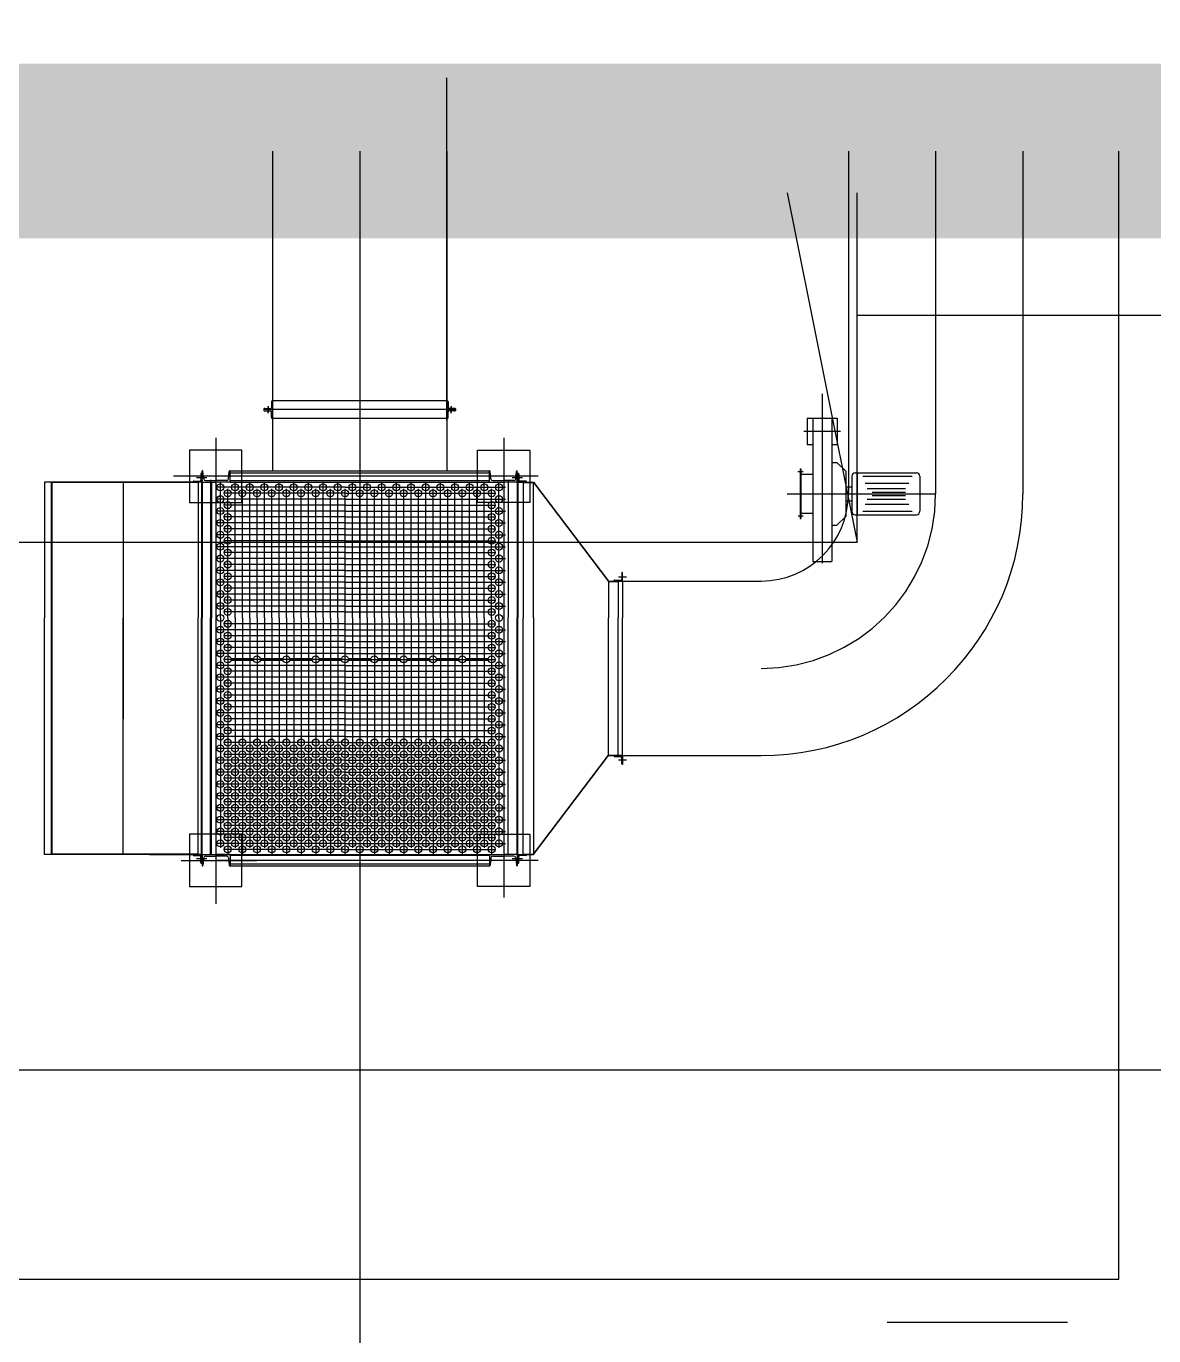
# Model space of a CAD drawing. Extents: x -170 to 1091, y -90 to 504.
# Drawn here: x 239.59 to 246.05, y 75.91 to 83.41 of the extents above; entities that cross this region are included whole.
import ezdxf

# ---------------------------------------------------------------- set-up
doc = ezdxf.new("R2010")
doc.units = 0
doc.header["$LTSCALE"] = 1000
for name, pattern in [('PF_CENTER', [400, 250, -50, 50, -50]), ('PF_DASHED', [150, 100, -50]), ('PF_DIVIDE', [250, 100, -50, 0, -50, 0, -50])]:
    doc.linetypes.add(name, pattern=pattern)
doc.layers.get('0').update_dxf_attribs({"linetype": 'CONTINUOUS'})
for name, color, linetype in [('01', 7, 'CONTINUOUS'), ('02', 1, 'CONTINUOUS'), ('04', 2, 'PF_DASHED'), ('05', 4, 'PF_CENTER'), ('07', 6, 'PF_DIVIDE'), ('TKX', 3, 'CONTINUOUS')]:
    doc.layers.add(name, color=color, linetype=linetype)

msp = doc.modelspace()

# ---------------------------------------------------------------- linework, layer by layer
at = {"ltscale": 8}
for p, q in [((240.76336, 79.79135, 0), (240.89264, 79.79135, 0)), ((240.76336, 79.78135, 0), (240.89264, 79.78135, 0)), ((240.93136, 79.79135, 0), (241.06064, 79.79135, 0)), ((240.93136, 79.78135, 0), (241.06064, 79.78135, 0)), ((241.09936, 79.79135, 0), (241.22864, 79.79135, 0)), ((241.09936, 79.78135, 0), (241.22864, 79.78135, 0)), ((241.26736, 79.79135, 0), (241.39664, 79.79135, 0)), ((241.26736, 79.78135, 0), (241.39664, 79.78135, 0)), ((241.43536, 79.79135, 0), (241.56464, 79.79135, 0)), ((241.43536, 79.78135, 0), (241.56464, 79.78135, 0)), ((241.60336, 79.79135, 0), (241.73264, 79.79135, 0)), ((241.60336, 79.78135, 0), (241.73264, 79.78135, 0)), ((241.77136, 79.79135, 0), (241.90064, 79.79135, 0)), ((241.77136, 79.78135, 0), (241.90064, 79.78135, 0)), ((241.93936, 79.79135, 0), (242.06864, 79.79135, 0)), ((241.93936, 79.78135, 0), (242.06864, 79.78135, 0)), ((242.10736, 79.79135, 0), (242.23664, 79.79135, 0)), ((242.10736, 79.78135, 0), (242.23664, 79.78135, 0))]:
    msp.add_line(p, q, dxfattribs=at)
at = {"linetype": 'Continuous', "const_width": 1, "elevation": 0}
msp.add_lwpolyline([(165.7, 127.02385), (280.5, 127.02385), (280.5, 82.69885), (165.7, 82.69885)], close=True, dxfattribs=at)
at = {"layer": '01', "ltscale": 8}
for p, q in [((241, 82.69885, 0), (241, 80.86735, 0)), ((242, 82.69885, 0), (242, 80.86735, 0)), ((244.3, 82.69885, 0), (244.3, 80.73535, 0)), ((245.3, 82.69885, 0), (245.3, 80.73535, 0)), ((240.994, 81.26135, 0), (240.994, 81.22935, 0)), ((242, 81.26735, 0), (240.9977, 81.26735, 0)), ((242.006, 81.26135, 0), (242.006, 81.22935, 0)), ((241, 81.21735, 0), (240.95, 81.21735, 0)), ((241, 81.21735, 0), (240.95, 81.21735, 0)), ((242.05, 81.21735, 0), (240.95, 81.21735, 0)), ((240.956, 81.22335, 0), (240.988, 81.22335, 0)), ((240.956, 81.21135, 0), (240.988, 81.21135, 0)), ((240.994, 81.17335, 0), (240.994, 81.20535, 0)), ((242, 81.21735, 0), (242.05, 81.21735, 0)), ((242, 81.21735, 0), (242.05, 81.21735, 0)), ((242.006, 81.17335, 0), (242.006, 81.20535, 0)), ((242.044, 81.22335, 0), (242.012, 81.22335, 0)), ((242.044, 81.21135, 0), (242.012, 81.21135, 0)), ((242, 81.16735, 0), (240.9977, 81.16735, 0)), ((244.0645, 81.16901, 0), (244.0645, 81.01769, 0)), ((244.0645, 81.16901, 0), (244.2355, 81.16901, 0)), ((244.0955, 81.16901, 0), (244.0955, 80.34816, 0)), ((244.2045, 81.16901, 0), (244.2045, 80.34816, 0)), ((244.2355, 81.16901, 0), (244.2355, 81.01769, 0)), ((240.825, 80.98535, 0), (240.525, 80.98535, 0)), ((240.525, 80.98535, 0), (240.525, 80.68535, 0)), ((240.825, 80.68535, 0), (240.825, 80.98535, 0)), ((242.175, 80.68535, 0), (242.175, 80.98535, 0)), ((242.175, 80.98535, 0), (242.475, 80.98535, 0)), ((242.475, 80.98535, 0), (242.475, 80.68535, 0)), ((244.0645, 81.01769, 0), (244.0955, 81.01769, 0)), ((244.2045, 81.01769, 0), (244.2355, 81.01769, 0)), ((244.2045, 81.01769, 0), (244.2355, 81.01769, 0)), ((244.2045, 80.91535, 0), (244.2345, 80.91535, 0)), ((244.2845, 80.86535, 0), (244.2345, 80.91535, 0)), ((240.549, 80.80735, 0), (240.5835, 80.80735, 0)), ((240.589, 80.84735, 0), (240.589, 80.81285, 0)), ((240.594, 80.80235, 0), (240.594, 80.85235, 0)), ((240.594, 80.81435, 0), (240.594, 80.02435, 0)), ((240.597, 80.80235, 0), (240.597, 80.86735, 0)), ((240.597, 80.81435, 0), (240.597, 80.02435, 0)), ((240.60625, 80.82007, 0), (240.60198, 80.86284, 0)), ((240.6162, 80.81106, 0), (240.677, 80.81106, 0)), ((240.7378, 80.81106, 0), (240.677, 80.81106, 0)), ((240.74775, 80.82007, 0), (240.75202, 80.86284, 0)), ((240.757, 80.86735, 0), (242.243, 80.86735, 0)), ((240.757, 80.80235, 0), (240.757, 80.86735, 0)), ((240.757, 80.85535, 0), (242.243, 80.85535, 0)), ((240.757, 80.81135, 0), (242.243, 80.81135, 0)), ((242.243, 80.80235, 0), (242.243, 80.86735, 0)), ((242.25225, 80.82007, 0), (242.24798, 80.86284, 0)), ((242.2622, 80.81106, 0), (242.323, 80.81106, 0)), ((242.3838, 80.81106, 0), (242.323, 80.81106, 0)), ((242.35, 80.81435, 0), (242.35, 80.02435, 0)), ((242.39375, 80.82007, 0), (242.39802, 80.86284, 0)), ((242.403, 80.80235, 0), (242.403, 80.86735, 0)), ((242.403, 80.81435, 0), (242.403, 80.02435, 0)), ((242.406, 80.80235, 0), (242.406, 80.85235, 0)), ((242.406, 80.81435, 0), (242.406, 80.02435, 0)), ((242.411, 80.84735, 0), (242.411, 80.81285, 0)), ((242.451, 80.80735, 0), (242.4165, 80.80735, 0)), ((244.024, 80.87735, 0), (244.028, 80.87735, 0)), ((244.024, 80.87735, 0), (244.024, 80.59335, 0)), ((244.024, 80.84735, 0), (244.0955, 80.84735, 0)), ((244.028, 80.87735, 0), (244.028, 80.59335, 0)), ((244.2845, 80.86535, 0), (244.2845, 80.60535, 0)), ((244.3195, 80.83535, 0), (244.3195, 80.63535, 0)), ((244.3395, 80.85535, 0), (244.6895, 80.85535, 0)), ((244.3495, 80.85535, 0), (244.3495, 80.61535, 0)), ((244.7095, 80.83535, 0), (244.7095, 80.63535, 0)), ((240.544, 80.80235, 0), (239.694, 80.80235, 0)), ((239.694, 80.80235, 0), (239.694, 80.02435, 0)), ((239.734, 78.66835, 0), (239.734, 80.80235, 0)), ((239.737, 78.66835, 0), (239.737, 80.80235, 0)), ((240.574, 80.79935, 0), (239.737, 80.79935, 0)), ((240.144, 80.79935, 0), (240.144, 79.44635, 0)), ((240.594, 80.80235, 0), (240.544, 80.80235, 0)), ((240.574, 80.80235, 0), (240.574, 80.02435, 0)), ((240.597, 80.80235, 0), (240.677, 80.80235, 0)), ((240.65, 80.80235, 0), (240.65, 80.02435, 0)), ((240.757, 80.80235, 0), (240.677, 80.80235, 0)), ((240.757, 80.80235, 0), (242.243, 80.80235, 0)), ((242.243, 80.80235, 0), (242.323, 80.80235, 0)), ((242.403, 80.80235, 0), (242.323, 80.80235, 0)), ((242.406, 80.80235, 0), (242.456, 80.80235, 0)), ((242.436, 80.80235, 0), (242.436, 80.02435, 0)), ((242.436, 80.79935, 0), (242.49546, 80.79935, 0)), ((242.456, 80.80235, 0), (242.496, 80.80235, 0)), ((242.49546, 80.79935, 0), (242.92532, 80.23235, 0)), ((242.49546, 80.02435, 0), (242.49546, 80.79935, 0)), ((242.496, 80.80235, 0), (242.926, 80.23535, 0)), ((244.2845, 80.77535, 0), (244.3195, 80.77535, 0)), ((240.525, 80.68535, 0), (240.825, 80.68535, 0)), ((242.475, 80.68535, 0), (242.175, 80.68535, 0)), ((244.2845, 80.69535, 0), (244.3195, 80.69535, 0)), ((244.024, 80.62335, 0), (244.0955, 80.62335, 0)), ((244.024, 80.59335, 0), (244.028, 80.59335, 0)), ((244.2845, 80.60535, 0), (244.2345, 80.55535, 0)), ((244.3395, 80.61535, 0), (244.6895, 80.61535, 0)), ((244.2045, 80.55535, 0), (244.2345, 80.55535, 0)), ((243.001, 80.28035, 0), (243.001, 80.24585, 0)), ((243.006, 80.23535, 0), (243.006, 80.28535, 0)), ((244.0955, 80.34816, 0), (244.2045, 80.34816, 0)), ((242.92532, 80.23235, 0), (242.981, 80.23235, 0)), ((242.926, 80.23535, 0), (243.006, 80.23535, 0)), ((242.926, 80.23535, 0), (243.80002, 80.23535, 0)), ((242.926, 80.23235, 0), (242.926, 80.02435, 0)), ((243.006, 80.23535, 0), (242.956, 80.23535, 0)), ((242.961, 80.24035, 0), (242.9955, 80.24035, 0)), ((242.981, 80.23535, 0), (242.981, 80.02435, 0)), ((243.006, 80.23535, 0), (243.006, 80.02435, 0)), ((239.694, 78.66835, 0), (239.694, 80.02435, 0)), ((240.144, 78.67135, 0), (240.144, 80.02435, 0)), ((240.574, 78.66835, 0), (240.574, 80.02435, 0)), ((240.594, 78.66835, 0), (240.594, 80.02435, 0)), ((240.597, 78.66835, 0), (240.597, 80.02435, 0)), ((240.65, 78.66835, 0), (240.65, 80.02435, 0)), ((242.35, 78.66835, 0), (242.35, 80.02435, 0)), ((242.403, 78.66835, 0), (242.403, 80.02435, 0)), ((242.406, 78.66835, 0), (242.406, 80.02435, 0)), ((242.436, 78.66835, 0), (242.436, 80.02435, 0)), ((242.49546, 80.02435, 0), (242.49546, 78.67135, 0)), ((242.926, 79.23535, 0), (242.926, 80.02435, 0)), ((242.981, 79.23535, 0), (242.981, 80.02435, 0)), ((243.006, 79.23535, 0), (243.006, 80.02435, 0)), ((242.49546, 78.67135, 0), (242.92532, 79.23835, 0)), ((242.496, 78.66835, 0), (242.926, 79.23535, 0)), ((242.92532, 79.23835, 0), (242.981, 79.23835, 0)), ((242.926, 79.23535, 0), (243.006, 79.23535, 0)), ((242.926, 79.23535, 0), (243.80002, 79.23535, 0)), ((243.006, 79.23535, 0), (242.956, 79.23535, 0)), ((242.961, 79.23035, 0), (242.9955, 79.23035, 0)), ((243.006, 79.23535, 0), (243.006, 79.18535, 0)), ((243.001, 79.19035, 0), (243.001, 79.22485, 0)), ((240.825, 78.78535, 0), (240.525, 78.78535, 0)), ((240.525, 78.78535, 0), (240.525, 78.48535, 0)), ((240.825, 78.48535, 0), (240.825, 78.78535, 0)), ((242.175, 78.78535, 0), (242.475, 78.78535, 0)), ((242.175, 78.48535, 0), (242.175, 78.78535, 0)), ((242.475, 78.78535, 0), (242.475, 78.48535, 0)), ((240.544, 78.66835, 0), (239.694, 78.66835, 0)), ((240.574, 78.67135, 0), (239.737, 78.67135, 0)), ((240.295, 78.66835, 0), (242.243, 78.66835, 0)), ((240.594, 78.66835, 0), (240.544, 78.66835, 0)), ((240.549, 78.66335, 0), (240.5835, 78.66335, 0)), ((240.589, 78.62335, 0), (240.589, 78.65785, 0)), ((240.594, 78.66835, 0), (240.594, 78.61835, 0)), ((240.597, 78.66835, 0), (240.677, 78.66835, 0)), ((240.597, 78.66835, 0), (240.597, 78.60335, 0)), ((240.60625, 78.65063, 0), (240.60198, 78.60785, 0)), ((240.6162, 78.65963, 0), (240.677, 78.65963, 0)), ((240.757, 78.66835, 0), (240.677, 78.66835, 0)), ((240.7378, 78.65963, 0), (240.677, 78.65963, 0)), ((240.74775, 78.65063, 0), (240.75202, 78.60785, 0)), ((240.757, 78.66835, 0), (240.757, 78.60335, 0)), ((240.757, 78.66535, 0), (242.243, 78.66535, 0)), ((242.243, 78.66835, 0), (242.323, 78.66835, 0)), ((242.243, 78.66835, 0), (242.243, 78.60335, 0)), ((242.25225, 78.65063, 0), (242.24798, 78.60785, 0)), ((242.2622, 78.65963, 0), (242.323, 78.65963, 0)), ((242.403, 78.66835, 0), (242.323, 78.66835, 0)), ((242.3838, 78.65963, 0), (242.323, 78.65963, 0)), ((242.39375, 78.65063, 0), (242.39802, 78.60785, 0)), ((242.403, 78.66835, 0), (242.403, 78.60335, 0)), ((242.406, 78.66835, 0), (242.406, 78.61835, 0)), ((242.406, 78.66835, 0), (242.456, 78.66835, 0)), ((242.411, 78.62335, 0), (242.411, 78.65785, 0)), ((242.451, 78.66335, 0), (242.4165, 78.66335, 0)), ((242.436, 78.67135, 0), (242.49546, 78.67135, 0)), ((242.456, 78.66835, 0), (242.496, 78.66835, 0)), ((240.757, 78.61535, 0), (242.243, 78.61535, 0)), ((240.757, 78.60335, 0), (242.243, 78.60335, 0)), ((240.525, 78.48535, 0), (240.825, 78.48535, 0)), ((242.475, 78.48535, 0), (242.175, 78.48535, 0))]:
    msp.add_line(p, q, dxfattribs=at)
at = {"layer": '01', "color": 3, "ltscale": 8}
msp.add_line((245.55477, 75.98765, 0), (244.52284, 75.98765, 0), dxfattribs=at)
at = {"layer": '01', "ltscale": 8}
for centre in [(240.702, 80.77235, 0), (240.744, 80.73835, 0), (240.786, 80.77235, 0), (240.828, 80.73835, 0), (240.87, 80.77235, 0), (240.912, 80.73835, 0), (240.954, 80.77235, 0), (240.996, 80.73835, 0), (241.038, 80.77235, 0), (241.08, 80.73835, 0), (241.122, 80.77235, 0), (241.164, 80.73835, 0), (241.206, 80.77235, 0), (241.248, 80.73835, 0), (241.29, 80.77235, 0), (241.332, 80.73835, 0), (241.374, 80.77235, 0), (241.416, 80.73835, 0), (241.458, 80.77235, 0), (241.5, 80.73835, 0), (241.542, 80.77235, 0), (241.584, 80.73835, 0), (241.626, 80.77235, 0), (241.668, 80.73835, 0), (241.71, 80.77235, 0), (241.752, 80.73835, 0), (241.794, 80.77235, 0), (241.836, 80.73835, 0), (241.878, 80.77235, 0), (241.92, 80.73835, 0), (241.962, 80.77235, 0), (242.004, 80.73835, 0), (242.046, 80.77235, 0), (242.088, 80.73835, 0), (242.13, 80.77235, 0), (242.172, 80.73835, 0), (242.214, 80.77235, 0), (242.256, 80.73835, 0), (242.298, 80.77235, 0), (240.702, 80.70435, 0), (240.702, 80.63635, 0), (240.744, 80.67035, 0), (242.256, 80.67035, 0), (242.298, 80.70435, 0), (242.298, 80.63635, 0), (240.702, 80.56835, 0), (240.744, 80.60235, 0), (242.256, 80.60235, 0), (242.298, 80.56835, 0), (240.702, 80.50035, 0), (240.744, 80.53435, 0), (242.256, 80.53435, 0), (242.298, 80.50035, 0), (240.702, 80.43235, 0), (240.744, 80.46635, 0), (242.256, 80.46635, 0), (242.298, 80.43235, 0), (240.702, 80.36435, 0), (240.744, 80.39835, 0), (242.256, 80.39835, 0), (242.298, 80.36435, 0), (240.702, 80.29635, 0), (240.744, 80.33035, 0), (240.744, 80.26235, 0), (242.256, 80.33035, 0), (242.256, 80.26235, 0), (242.298, 80.29635, 0), (240.702, 80.22835, 0), (240.744, 80.19435, 0), (242.256, 80.19435, 0), (242.298, 80.22835, 0), (240.702, 80.16035, 0), (240.744, 80.12635, 0), (242.256, 80.12635, 0), (242.298, 80.16035, 0), (240.702, 80.09235, 0), (240.744, 80.05835, 0), (242.256, 80.05835, 0), (242.298, 80.09235, 0), (240.702, 80.02435, 0), (240.744, 79.99035, 0), (242.256, 79.99035, 0), (242.298, 80.02435, 0), (240.702, 79.95635, 0), (240.702, 79.88835, 0), (240.744, 79.92235, 0), (242.256, 79.92235, 0), (242.298, 79.95635, 0), (242.298, 79.88835, 0), (240.702, 79.82035, 0), (240.744, 79.85435, 0), (242.256, 79.85435, 0), (242.298, 79.82035, 0), (240.702, 79.75235, 0), (240.744, 79.78635, 0), (240.912, 79.78635, 0), (241.08, 79.78635, 0), (241.248, 79.78635, 0), (241.416, 79.78635, 0), (241.584, 79.78635, 0), (241.752, 79.78635, 0), (241.92, 79.78635, 0), (242.088, 79.78635, 0), (242.256, 79.78635, 0), (242.298, 79.75235, 0), (240.702, 79.68435, 0), (240.744, 79.71835, 0), (242.256, 79.71835, 0), (242.298, 79.68435, 0), (240.702, 79.61635, 0), (240.744, 79.65035, 0), (240.744, 79.58235, 0), (242.256, 79.65035, 0), (242.256, 79.58235, 0), (242.298, 79.61635, 0), (240.702, 79.54835, 0), (240.744, 79.51435, 0), (242.256, 79.51435, 0), (242.298, 79.54835, 0), (240.702, 79.48035, 0), (240.744, 79.44635, 0), (242.256, 79.44635, 0), (242.298, 79.48035, 0), (240.702, 79.41235, 0), (240.744, 79.37835, 0), (242.256, 79.37835, 0), (242.298, 79.41235, 0), (240.702, 79.34435, 0), (240.744, 79.31035, 0), (240.828, 79.31035, 0), (240.912, 79.31035, 0), (240.996, 79.31035, 0), (241.08, 79.31035, 0), (241.164, 79.31035, 0), (241.248, 79.31035, 0), (241.332, 79.31035, 0), (241.416, 79.31035, 0), (241.5, 79.31035, 0), (241.584, 79.31035, 0), (241.668, 79.31035, 0), (241.752, 79.31035, 0), (241.836, 79.31035, 0), (241.92, 79.31035, 0), (242.004, 79.31035, 0), (242.088, 79.31035, 0), (242.172, 79.31035, 0), (242.256, 79.31035, 0), (242.298, 79.34435, 0), (240.702, 79.27635, 0), (240.702, 79.20835, 0), (240.744, 79.24235, 0), (240.786, 79.27635, 0), (240.786, 79.20835, 0), (240.828, 79.24235, 0), (240.87, 79.27635, 0), (240.87, 79.20835, 0), (240.912, 79.24235, 0), (240.954, 79.27635, 0), (240.954, 79.20835, 0), (240.996, 79.24235, 0), (241.038, 79.27635, 0), (241.038, 79.20835, 0), (241.08, 79.24235, 0), (241.122, 79.27635, 0), (241.122, 79.20835, 0), (241.164, 79.24235, 0), (241.206, 79.27635, 0), (241.206, 79.20835, 0), (241.248, 79.24235, 0), (241.29, 79.27635, 0), (241.29, 79.20835, 0), (241.332, 79.24235, 0), (241.374, 79.27635, 0), (241.374, 79.20835, 0), (241.416, 79.24235, 0), (241.458, 79.27635, 0), (241.458, 79.20835, 0), (241.5, 79.24235, 0), (241.542, 79.27635, 0), (241.542, 79.20835, 0), (241.584, 79.24235, 0), (241.626, 79.27635, 0), (241.626, 79.20835, 0), (241.668, 79.24235, 0), (241.71, 79.27635, 0), (241.71, 79.20835, 0), (241.752, 79.24235, 0), (241.794, 79.27635, 0), (241.794, 79.20835, 0), (241.836, 79.24235, 0), (241.878, 79.27635, 0), (241.878, 79.20835, 0), (241.92, 79.24235, 0), (241.962, 79.27635, 0), (241.962, 79.20835, 0), (242.004, 79.24235, 0), (242.046, 79.27635, 0), (242.046, 79.20835, 0), (242.088, 79.24235, 0), (242.13, 79.27635, 0), (242.13, 79.20835, 0), (242.172, 79.24235, 0), (242.214, 79.27635, 0), (242.214, 79.20835, 0), (242.256, 79.24235, 0), (242.298, 79.27635, 0), (242.298, 79.20835, 0), (240.702, 79.14035, 0), (240.744, 79.17435, 0), (240.786, 79.14035, 0), (240.828, 79.17435, 0), (240.87, 79.14035, 0), (240.912, 79.17435, 0), (240.954, 79.14035, 0), (240.996, 79.17435, 0), (241.038, 79.14035, 0), (241.08, 79.17435, 0), (241.122, 79.14035, 0), (241.164, 79.17435, 0), (241.206, 79.14035, 0), (241.248, 79.17435, 0), (241.29, 79.14035, 0), (241.332, 79.17435, 0), (241.374, 79.14035, 0), (241.416, 79.17435, 0), (241.458, 79.14035, 0), (241.5, 79.17435, 0), (241.542, 79.14035, 0), (241.584, 79.17435, 0), (241.626, 79.14035, 0), (241.668, 79.17435, 0), (241.71, 79.14035, 0), (241.752, 79.17435, 0), (241.794, 79.14035, 0), (241.836, 79.17435, 0), (241.878, 79.14035, 0), (241.92, 79.17435, 0), (241.962, 79.14035, 0), (242.004, 79.17435, 0), (242.046, 79.14035, 0), (242.088, 79.17435, 0), (242.13, 79.14035, 0), (242.172, 79.17435, 0), (242.214, 79.14035, 0), (242.256, 79.17435, 0), (242.298, 79.14035, 0), (240.702, 79.07235, 0), (240.744, 79.10635, 0), (240.786, 79.07235, 0), (240.828, 79.10635, 0), (240.87, 79.07235, 0), (240.912, 79.10635, 0), (240.954, 79.07235, 0), (240.996, 79.10635, 0), (241.038, 79.07235, 0), (241.08, 79.10635, 0), (241.122, 79.07235, 0), (241.164, 79.10635, 0), (241.206, 79.07235, 0), (241.248, 79.10635, 0), (241.29, 79.07235, 0), (241.332, 79.10635, 0), (241.374, 79.07235, 0), (241.416, 79.10635, 0), (241.458, 79.07235, 0), (241.5, 79.10635, 0), (241.542, 79.07235, 0), (241.584, 79.10635, 0), (241.626, 79.07235, 0), (241.668, 79.10635, 0), (241.71, 79.07235, 0), (241.752, 79.10635, 0), (241.794, 79.07235, 0), (241.836, 79.10635, 0), (241.878, 79.07235, 0), (241.92, 79.10635, 0), (241.962, 79.07235, 0), (242.004, 79.10635, 0), (242.046, 79.07235, 0), (242.088, 79.10635, 0), (242.13, 79.07235, 0), (242.172, 79.10635, 0), (242.214, 79.07235, 0), (242.256, 79.10635, 0), (242.298, 79.07235, 0), (240.702, 79.00435, 0), (240.744, 79.03835, 0), (240.786, 79.00435, 0), (240.828, 79.03835, 0), (240.87, 79.00435, 0), (240.912, 79.03835, 0), (240.954, 79.00435, 0), (240.996, 79.03835, 0), (241.038, 79.00435, 0), (241.08, 79.03835, 0), (241.122, 79.00435, 0), (241.164, 79.03835, 0), (241.206, 79.00435, 0), (241.248, 79.03835, 0), (241.29, 79.00435, 0), (241.332, 79.03835, 0), (241.374, 79.00435, 0), (241.416, 79.03835, 0), (241.458, 79.00435, 0), (241.5, 79.03835, 0), (241.542, 79.00435, 0), (241.584, 79.03835, 0), (241.626, 79.00435, 0), (241.668, 79.03835, 0), (241.71, 79.00435, 0), (241.752, 79.03835, 0), (241.794, 79.00435, 0), (241.836, 79.03835, 0), (241.878, 79.00435, 0), (241.92, 79.03835, 0), (241.962, 79.00435, 0), (242.004, 79.03835, 0), (242.046, 79.00435, 0), (242.088, 79.03835, 0), (242.13, 79.00435, 0), (242.172, 79.03835, 0), (242.214, 79.00435, 0), (242.256, 79.03835, 0), (242.298, 79.00435, 0), (240.702, 78.93635, 0), (240.744, 78.97035, 0), (240.786, 78.93635, 0), (240.828, 78.97035, 0), (240.87, 78.93635, 0), (240.912, 78.97035, 0), (240.954, 78.93635, 0), (240.996, 78.97035, 0), (241.038, 78.93635, 0), (241.08, 78.97035, 0), (241.122, 78.93635, 0), (241.164, 78.97035, 0), (241.206, 78.93635, 0), (241.248, 78.97035, 0), (241.29, 78.93635, 0), (241.332, 78.97035, 0), (241.374, 78.93635, 0), (241.416, 78.97035, 0), (241.458, 78.93635, 0), (241.5, 78.97035, 0), (241.542, 78.93635, 0), (241.584, 78.97035, 0), (241.626, 78.93635, 0), (241.668, 78.97035, 0), (241.71, 78.93635, 0), (241.752, 78.97035, 0), (241.794, 78.93635, 0), (241.836, 78.97035, 0), (241.878, 78.93635, 0), (241.92, 78.97035, 0), (241.962, 78.93635, 0), (242.004, 78.97035, 0), (242.046, 78.93635, 0), (242.088, 78.97035, 0), (242.13, 78.93635, 0), (242.172, 78.97035, 0), (242.214, 78.93635, 0), (242.256, 78.97035, 0), (242.298, 78.93635, 0), (240.702, 78.86835, 0), (240.744, 78.90235, 0), (240.744, 78.83435, 0), (240.786, 78.86835, 0), (240.828, 78.90235, 0), (240.828, 78.83435, 0), (240.87, 78.86835, 0), (240.912, 78.90235, 0), (240.912, 78.83435, 0), (240.954, 78.86835, 0), (240.996, 78.90235, 0), (240.996, 78.83435, 0), (241.038, 78.86835, 0), (241.08, 78.90235, 0), (241.08, 78.83435, 0), (241.122, 78.86835, 0), (241.164, 78.90235, 0), (241.164, 78.83435, 0), (241.206, 78.86835, 0), (241.248, 78.90235, 0), (241.248, 78.83435, 0), (241.29, 78.86835, 0), (241.332, 78.90235, 0), (241.332, 78.83435, 0), (241.374, 78.86835, 0), (241.416, 78.90235, 0), (241.416, 78.83435, 0), (241.458, 78.86835, 0), (241.5, 78.90235, 0), (241.5, 78.83435, 0), (241.542, 78.86835, 0), (241.584, 78.90235, 0), (241.584, 78.83435, 0), (241.626, 78.86835, 0), (241.668, 78.90235, 0), (241.668, 78.83435, 0), (241.71, 78.86835, 0), (241.752, 78.90235, 0), (241.752, 78.83435, 0), (241.794, 78.86835, 0), (241.836, 78.90235, 0), (241.836, 78.83435, 0), (241.878, 78.86835, 0), (241.92, 78.90235, 0), (241.92, 78.83435, 0), (241.962, 78.86835, 0), (242.004, 78.90235, 0), (242.004, 78.83435, 0), (242.046, 78.86835, 0), (242.088, 78.90235, 0), (242.088, 78.83435, 0), (242.13, 78.86835, 0), (242.172, 78.90235, 0), (242.172, 78.83435, 0), (242.214, 78.86835, 0), (242.256, 78.90235, 0), (242.256, 78.83435, 0), (242.298, 78.86835, 0), (240.702, 78.80035, 0), (240.744, 78.76635, 0), (240.786, 78.80035, 0), (240.828, 78.76635, 0), (240.87, 78.80035, 0), (240.912, 78.76635, 0), (240.954, 78.80035, 0), (240.996, 78.76635, 0), (241.038, 78.80035, 0), (241.08, 78.76635, 0), (241.122, 78.80035, 0), (241.164, 78.76635, 0), (241.206, 78.80035, 0), (241.248, 78.76635, 0), (241.29, 78.80035, 0), (241.332, 78.76635, 0), (241.374, 78.80035, 0), (241.416, 78.76635, 0), (241.458, 78.80035, 0), (241.5, 78.76635, 0), (241.542, 78.80035, 0), (241.584, 78.76635, 0), (241.626, 78.80035, 0), (241.668, 78.76635, 0), (241.71, 78.80035, 0), (241.752, 78.76635, 0), (241.794, 78.80035, 0), (241.836, 78.76635, 0), (241.878, 78.80035, 0), (241.92, 78.76635, 0), (241.962, 78.80035, 0), (242.004, 78.76635, 0), (242.046, 78.80035, 0), (242.088, 78.76635, 0), (242.13, 78.80035, 0), (242.172, 78.76635, 0), (242.214, 78.80035, 0), (242.256, 78.76635, 0), (242.298, 78.80035, 0), (240.702, 78.73235, 0), (240.744, 78.69835, 0), (240.786, 78.73235, 0), (240.828, 78.69835, 0), (240.87, 78.73235, 0), (240.912, 78.69835, 0), (240.954, 78.73235, 0), (240.996, 78.69835, 0), (241.038, 78.73235, 0), (241.08, 78.69835, 0), (241.122, 78.73235, 0), (241.164, 78.69835, 0), (241.206, 78.73235, 0), (241.248, 78.69835, 0), (241.29, 78.73235, 0), (241.332, 78.69835, 0), (241.374, 78.73235, 0), (241.416, 78.69835, 0), (241.458, 78.73235, 0), (241.5, 78.69835, 0), (241.542, 78.73235, 0), (241.584, 78.69835, 0), (241.626, 78.73235, 0), (241.668, 78.69835, 0), (241.71, 78.73235, 0), (241.752, 78.69835, 0), (241.794, 78.73235, 0), (241.836, 78.69835, 0), (241.878, 78.73235, 0), (241.92, 78.69835, 0), (241.962, 78.73235, 0), (242.004, 78.69835, 0), (242.046, 78.73235, 0), (242.088, 78.69835, 0), (242.13, 78.73235, 0), (242.172, 78.69835, 0), (242.214, 78.73235, 0), (242.256, 78.69835, 0), (242.298, 78.73235, 0)]:
    msp.add_circle(centre, 0.02, dxfattribs=at)
for centre, radius, start, end in [((240.99885, 81.26249, 0), 0.00499, 76.689926, 193.310077), ((242.00115, 81.26249, 0), 0.00499, 346.689923, 103.310074), ((240.95485, 81.21849, 0), 0.00499, 76.689926, 193.310077), ((240.95485, 81.2162, 0), 0.00499, 166.689923, 283.310074), ((240.988, 81.22935, 0), 0.006, 270, 0), ((240.988, 81.20535, 0), 0.006, 0, 90), ((242.012, 81.22935, 0), 0.006, 180, 270), ((242.012, 81.20535, 0), 0.006, 90, 180), ((242.04515, 81.21849, 0), 0.00499, 346.689923, 103.310074), ((242.04515, 81.2162, 0), 0.00499, 256.689926, 13.310077), ((240.99885, 81.1722, 0), 0.00499, 166.689923, 283.310074), ((242.00115, 81.1722, 0), 0.00499, 256.689926, 13.310077), ((240.54804, 80.8033, 0), 0.00416, 76.689926, 193.310077), ((240.5835, 80.81285, 0), 0.0055, 270, 0), ((240.59304, 80.8483, 0), 0.00416, 76.689926, 193.310077), ((240.597, 80.86235, 0), 0.005, 5.71, 90), ((240.6162, 80.82106, 0), 0.01, 185.71, 270), ((240.7378, 80.82106, 0), 0.01, 270, 354.29), ((240.757, 80.86235, 0), 0.005, 90, 174.29), ((242.243, 80.86235, 0), 0.005, 5.71, 90), ((242.2622, 80.82106, 0), 0.01, 185.71, 270), ((242.3838, 80.82106, 0), 0.01, 270, 354.29), ((242.403, 80.86235, 0), 0.005, 90, 174.29), ((242.40696, 80.8483, 0), 0.00416, 346.689923, 103.310074), ((242.4165, 80.81285, 0), 0.0055, 180, 270), ((242.45196, 80.8033, 0), 0.00416, 346.689923, 103.310074), ((244.3395, 80.83535, 0), 0.02, 90, 180), ((244.6895, 80.83535, 0), 0.02, 0, 90), ((243.8, 80.73535, 0), 1.5, 270, 0), ((243.8, 80.73535, 0), 0.5, 270, 0), ((244.3395, 80.63535, 0), 0.02, 180, 270), ((244.6895, 80.63535, 0), 0.02, 270, 0), ((243.00504, 80.2813, 0), 0.00416, 76.689926, 193.310077), ((242.96004, 80.2363, 0), 0.00416, 76.689926, 193.310077), ((242.9955, 80.24585, 0), 0.0055, 270, 0), ((242.96004, 79.23439, 0), 0.00416, 166.689923, 283.310074), ((242.9955, 79.22485, 0), 0.0055, 0, 90), ((243.00504, 79.18939, 0), 0.00416, 166.689923, 283.310074), ((240.54804, 78.66739, 0), 0.00416, 166.689923, 283.310074), ((240.5835, 78.65785, 0), 0.0055, 0, 90), ((240.6162, 78.64963, 0), 0.01, 90, 174.29), ((240.7378, 78.64963, 0), 0.01, 5.71, 90), ((242.2622, 78.64963, 0), 0.01, 90, 174.29), ((242.3838, 78.64963, 0), 0.01, 5.71, 90), ((242.4165, 78.65785, 0), 0.0055, 90, 180), ((242.45196, 78.66739, 0), 0.00416, 256.689926, 13.310077), ((240.59304, 78.62239, 0), 0.00416, 166.689923, 283.310074), ((240.597, 78.60835, 0), 0.005, 270, 354.29), ((240.757, 78.60835, 0), 0.005, 185.71, 270), ((242.243, 78.60835, 0), 0.005, 270, 354.29), ((242.403, 78.60835, 0), 0.005, 185.71, 270), ((242.40696, 78.62239, 0), 0.00416, 256.689926, 13.310077)]:
    msp.add_arc(centre, radius, start, end, dxfattribs=at)
for p in [(241, 81.21735, 0), (241, 81.21735, 0), (242, 81.21735, 0), (242, 81.21735, 0), (240.594, 80.80235, 0), (242.406, 80.80235, 0), (243.006, 80.23535, 0), (243.006, 79.23535, 0), (240.594, 78.66835, 0), (242.406, 78.66835, 0)]:
    msp.add_point(p, dxfattribs=at)
at = {"layer": '02', "ltscale": 8}
for p, q in [((242, 81.15535, 0), (242, 83.11885)), ((245.85, 76.23535), (245.85, 82.69885, 0)), ((244.38243, 80.83535, 0), (244.66617, 80.83535, 0)), ((244.39552, 80.79535, 0), (244.64543, 80.79535, 0)), ((244.40764, 80.76535, 0), (244.62765, 80.76535, 0)), ((244.43557, 80.74535, 0), (244.62677, 80.74535, 0)), ((244.39552, 80.67535, 0), (244.64543, 80.67535, 0)), ((244.40764, 80.70535, 0), (244.62765, 80.70535, 0)), ((244.43557, 80.72535, 0), (244.62677, 80.72535, 0)), ((244.38243, 80.63535, 0), (244.66617, 80.63535, 0)), ((235.75, 76.23535, 0), (245.85, 76.23535, 0))]:
    msp.add_line(p, q, dxfattribs=at)
at = {"layer": '04', "ltscale": 8}
for p in [(240.64432, 80.81435, 0), (240.64432, 78.66835, 0)]:
    msp.add_line(p, (240.64432, 80.02435, 0), dxfattribs=at)
at = {"layer": '05', "ltscale": 8}
for p, q in [((241.5, 82.69885, 0), (241.5, 75.22074, 0)), ((244.8, 82.69885), (244.8, 80.73535)), ((244.15, 81.30705, 0), (244.15, 80.3372, 0)), ((240.975, 81.23691, 0), (240.975, 81.20034, 0)), ((240.975, 81.19778, 0), (240.975, 81.23436, 0)), ((242.025, 81.23691, 0), (242.025, 81.20034, 0)), ((242.025, 81.19778, 0), (242.025, 81.23436, 0)), ((244.15, 81.18655, 0), (244.15, 81.00014, 0)), ((240.675, 81.05529, 0), (240.675, 80.62285, 0)), ((242.325, 81.05529, 0), (242.325, 80.62285, 0)), ((244.04475, 81.09335, 0), (244.25525, 81.09335, 0)), ((241.5, 80.93535, 0), (241.5, 78.32285, 0)), ((242.52282, 80.83535, 0), (240.43376, 80.83535, 0)), ((240.62425, 80.82735, 0), (240.56539, 80.82735, 0)), ((240.675, 80.83535, 0), (240.675, 78.38615, 0)), ((242.43325, 80.82735, 0), (242.37439, 80.82735, 0)), ((244.01076, 80.86235, 0), (244.04019, 80.86235, 0)), ((241.416, 80.77235, 0), (240.677, 80.77235, 0)), ((240.702, 80.02435, 0), (240.702, 80.79735, 0)), ((241.416, 80.73835, 0), (240.719, 80.73835, 0)), ((240.744, 80.02435, 0), (240.744, 80.76335, 0)), ((240.786, 80.02435, 0), (240.786, 80.79735, 0)), ((240.828, 80.02435, 0), (240.828, 80.76335, 0)), ((240.87, 80.02435, 0), (240.87, 80.79735, 0)), ((240.912, 80.02435, 0), (240.912, 80.76335, 0)), ((240.954, 80.02435, 0), (240.954, 80.79735, 0)), ((240.996, 80.02435, 0), (240.996, 80.76335, 0)), ((241.038, 80.02435, 0), (241.038, 80.79735, 0)), ((241.08, 80.02435, 0), (241.08, 80.76335, 0)), ((241.122, 80.02435, 0), (241.122, 80.79735, 0)), ((241.164, 80.02435, 0), (241.164, 80.76335, 0)), ((241.206, 80.02435, 0), (241.206, 80.79735, 0)), ((241.248, 80.02435, 0), (241.248, 80.76335, 0)), ((241.29, 80.02435, 0), (241.29, 80.79735, 0)), ((241.332, 80.02435, 0), (241.332, 80.76335, 0)), ((241.374, 80.02435, 0), (241.374, 80.79735, 0)), ((241.416, 80.77235, 0), (242.33493, 80.77235, 0)), ((241.416, 78.67335, 0), (241.416, 80.76335, 0)), ((241.416, 80.73835, 0), (242.27991, 80.73835, 0)), ((241.458, 80.02435, 0), (241.458, 80.79735, 0)), ((241.5, 80.02435, 0), (241.5, 80.76335, 0)), ((241.542, 80.02435, 0), (241.542, 80.79735, 0)), ((241.584, 80.02435, 0), (241.584, 80.76335, 0)), ((241.626, 80.02435, 0), (241.626, 80.79735, 0)), ((241.668, 80.02435, 0), (241.668, 80.76335, 0)), ((241.71, 80.02435, 0), (241.71, 80.79735, 0)), ((241.752, 80.02435, 0), (241.752, 80.76335, 0)), ((241.794, 80.02435, 0), (241.794, 80.79735, 0)), ((241.836, 80.02435, 0), (241.836, 80.76335, 0)), ((241.878, 80.02435, 0), (241.878, 80.79735, 0)), ((241.92, 80.02435, 0), (241.92, 80.76335, 0)), ((241.962, 80.02435, 0), (241.962, 80.79735, 0)), ((242.004, 80.02435, 0), (242.004, 80.76335, 0)), ((242.046, 80.02435, 0), (242.046, 80.79735, 0)), ((242.088, 80.02435, 0), (242.088, 80.76335, 0)), ((242.13, 80.02435, 0), (242.13, 80.79735, 0)), ((242.172, 80.02435, 0), (242.172, 80.76335, 0)), ((242.214, 80.02435, 0), (242.214, 80.79735, 0)), ((242.256, 80.02435, 0), (242.256, 80.76335, 0)), ((242.298, 80.02435, 0), (242.298, 80.79735, 0)), ((243.94979, 80.73535, 0), (244.79801, 80.73535, 0)), ((241.416, 80.70435, 0), (240.677, 80.70435, 0)), ((241.416, 80.67035, 0), (240.719, 80.67035, 0)), ((241.416, 80.70435, 0), (242.33493, 80.70435, 0)), ((241.416, 80.67035, 0), (242.27991, 80.67035, 0)), ((241.416, 80.63635, 0), (240.677, 80.63635, 0)), ((241.416, 80.60235, 0), (240.719, 80.60235, 0)), ((241.416, 80.63635, 0), (242.33493, 80.63635, 0)), ((241.416, 80.60235, 0), (242.27991, 80.60235, 0)), ((242.325, 80.62285, 0), (242.325, 78.42285, 0)), ((244.01177, 80.60835, 0), (244.04053, 80.60835, 0)), ((241.416, 80.56835, 0), (240.677, 80.56835, 0)), ((241.416, 80.53435, 0), (240.719, 80.53435, 0)), ((241.416, 80.56835, 0), (242.33493, 80.56835, 0)), ((241.416, 80.53435, 0), (242.27991, 80.53435, 0)), ((241.416, 80.50035, 0), (240.677, 80.50035, 0)), ((241.416, 80.43235, 0), (240.677, 80.43235, 0)), ((241.416, 80.46635, 0), (240.719, 80.46635, 0)), ((241.416, 80.50035, 0), (242.33493, 80.50035, 0)), ((241.416, 80.46635, 0), (242.27991, 80.46635, 0)), ((241.416, 80.43235, 0), (242.33493, 80.43235, 0)), ((241.416, 80.36435, 0), (240.677, 80.36435, 0)), ((241.416, 80.39835, 0), (240.719, 80.39835, 0)), ((241.416, 80.39835, 0), (242.27991, 80.39835, 0)), ((241.416, 80.36435, 0), (242.33493, 80.36435, 0)), ((241.416, 80.29635, 0), (240.677, 80.29635, 0)), ((241.416, 80.33035, 0), (240.719, 80.33035, 0)), ((241.416, 80.33035, 0), (242.27991, 80.33035, 0)), ((241.416, 80.29635, 0), (242.33493, 80.29635, 0)), ((241.416, 80.22835, 0), (240.677, 80.22835, 0)), ((241.416, 80.26235, 0), (240.719, 80.26235, 0)), ((241.416, 80.26235, 0), (242.27991, 80.26235, 0)), ((241.416, 80.22835, 0), (242.33493, 80.22835, 0)), ((242.98319, 80.26035, 0), (243.02881, 80.26035, 0)), ((241.416, 80.16035, 0), (240.677, 80.16035, 0)), ((241.416, 80.19435, 0), (240.719, 80.19435, 0)), ((241.416, 80.19435, 0), (242.27991, 80.19435, 0)), ((241.416, 80.16035, 0), (242.33493, 80.16035, 0)), ((241.416, 80.09235, 0), (240.677, 80.09235, 0)), ((241.416, 80.12635, 0), (240.719, 80.12635, 0)), ((241.416, 80.05835, 0), (240.719, 80.05835, 0)), ((241.416, 80.12635, 0), (242.27991, 80.12635, 0)), ((241.416, 80.09235, 0), (242.33493, 80.09235, 0)), ((241.416, 80.05835, 0), (242.27991, 80.05835, 0)), ((240.702, 80.02435, 0), (240.702, 78.70735, 0)), ((241.416, 79.99035, 0), (240.719, 79.99035, 0)), ((240.744, 80.02435, 0), (240.744, 78.67335, 0)), ((240.786, 80.02435, 0), (240.786, 78.70735, 0)), ((240.828, 80.02435, 0), (240.828, 78.67335, 0)), ((240.87, 80.02435, 0), (240.87, 78.70735, 0)), ((240.912, 80.02435, 0), (240.912, 78.67335, 0)), ((240.954, 80.02435, 0), (240.954, 78.70735, 0)), ((240.996, 80.02435, 0), (240.996, 78.67335, 0)), ((241.038, 80.02435, 0), (241.038, 78.70735, 0)), ((241.08, 80.02435, 0), (241.08, 78.67335, 0)), ((241.122, 80.02435, 0), (241.122, 78.70735, 0)), ((241.164, 80.02435, 0), (241.164, 78.67335, 0)), ((241.206, 80.02435, 0), (241.206, 78.70735, 0)), ((241.248, 80.02435, 0), (241.248, 78.67335, 0)), ((241.29, 80.02435, 0), (241.29, 78.70735, 0)), ((241.332, 80.02435, 0), (241.332, 78.67335, 0)), ((241.374, 80.02435, 0), (241.374, 78.70735, 0)), ((241.416, 79.99035, 0), (242.27991, 79.99035, 0)), ((241.458, 80.02435, 0), (241.458, 78.70735, 0)), ((241.5, 80.02435, 0), (241.5, 78.67335, 0)), ((241.542, 80.02435, 0), (241.542, 78.70735, 0)), ((241.584, 80.02435, 0), (241.584, 78.67335, 0)), ((241.626, 80.02435, 0), (241.626, 78.70735, 0)), ((241.668, 80.02435, 0), (241.668, 78.67335, 0)), ((241.71, 80.02435, 0), (241.71, 78.70735, 0)), ((241.752, 80.02435, 0), (241.752, 78.67335, 0)), ((241.794, 80.02435, 0), (241.794, 78.70735, 0)), ((241.836, 80.02435, 0), (241.836, 78.67335, 0)), ((241.878, 80.02435, 0), (241.878, 78.70735, 0)), ((241.92, 80.02435, 0), (241.92, 78.67335, 0)), ((241.962, 80.02435, 0), (241.962, 78.70735, 0)), ((242.004, 80.02435, 0), (242.004, 78.67335, 0)), ((242.046, 80.02435, 0), (242.046, 78.70735, 0)), ((242.088, 80.02435, 0), (242.088, 78.67335, 0)), ((242.13, 80.02435, 0), (242.13, 78.70735, 0)), ((242.172, 80.02435, 0), (242.172, 78.67335, 0)), ((242.214, 80.02435, 0), (242.214, 78.70735, 0)), ((242.256, 80.02435, 0), (242.256, 78.67335, 0)), ((242.298, 80.02435, 0), (242.298, 78.70735, 0)), ((241.416, 79.95635, 0), (240.677, 79.95635, 0)), ((241.416, 79.92235, 0), (240.719, 79.92235, 0)), ((241.416, 79.95635, 0), (242.33493, 79.95635, 0)), ((241.416, 79.92235, 0), (242.27991, 79.92235, 0)), ((241.416, 79.88835, 0), (240.677, 79.88835, 0)), ((241.416, 79.85435, 0), (240.719, 79.85435, 0)), ((241.416, 79.88835, 0), (242.33493, 79.88835, 0)), ((241.416, 79.85435, 0), (242.27991, 79.85435, 0)), ((241.416, 79.82035, 0), (240.677, 79.82035, 0)), ((241.416, 79.78635, 0), (240.719, 79.78635, 0)), ((241.416, 79.82035, 0), (242.33493, 79.82035, 0)), ((241.416, 79.78635, 0), (242.27991, 79.78635, 0)), ((241.416, 79.75235, 0), (240.677, 79.75235, 0)), ((241.416, 79.68435, 0), (240.677, 79.68435, 0)), ((241.416, 79.71835, 0), (240.719, 79.71835, 0)), ((241.416, 79.75235, 0), (242.33493, 79.75235, 0)), ((241.416, 79.71835, 0), (242.27991, 79.71835, 0)), ((241.416, 79.68435, 0), (242.33493, 79.68435, 0)), ((241.416, 79.61635, 0), (240.677, 79.61635, 0)), ((241.416, 79.65035, 0), (240.719, 79.65035, 0)), ((241.416, 79.65035, 0), (242.27991, 79.65035, 0)), ((241.416, 79.61635, 0), (242.33493, 79.61635, 0)), ((241.416, 79.54835, 0), (240.677, 79.54835, 0)), ((241.416, 79.58235, 0), (240.719, 79.58235, 0)), ((241.416, 79.58235, 0), (242.27991, 79.58235, 0)), ((241.416, 79.54835, 0), (242.33493, 79.54835, 0)), ((241.416, 79.48035, 0), (240.677, 79.48035, 0)), ((241.416, 79.51435, 0), (240.719, 79.51435, 0)), ((241.416, 79.51435, 0), (242.27991, 79.51435, 0)), ((241.416, 79.48035, 0), (242.33493, 79.48035, 0)), ((241.416, 79.41235, 0), (240.677, 79.41235, 0)), ((241.416, 79.44635, 0), (240.719, 79.44635, 0)), ((241.416, 79.37835, 0), (240.719, 79.37835, 0)), ((241.416, 79.44635, 0), (242.27991, 79.44635, 0)), ((241.416, 79.41235, 0), (242.33493, 79.41235, 0)), ((241.416, 79.37835, 0), (242.27991, 79.37835, 0)), ((241.416, 79.34435, 0), (240.677, 79.34435, 0)), ((241.416, 79.31035, 0), (240.719, 79.31035, 0)), ((241.416, 79.34435, 0), (242.33493, 79.34435, 0)), ((241.416, 79.31035, 0), (242.27991, 79.31035, 0)), ((242.323, 79.27635, 0), (240.677, 79.27635, 0)), ((241.416, 79.24235, 0), (240.719, 79.24235, 0)), ((241.416, 79.24235, 0), (242.27991, 79.24235, 0)), ((241.416, 79.20835, 0), (240.677, 79.20835, 0)), ((241.416, 79.17435, 0), (240.719, 79.17435, 0)), ((241.416, 79.20835, 0), (242.33493, 79.20835, 0)), ((241.416, 79.17435, 0), (242.27991, 79.17435, 0)), ((242.98319, 79.21035, 0), (243.02881, 79.21035, 0)), ((241.416, 79.14035, 0), (240.677, 79.14035, 0)), ((241.416, 79.10635, 0), (240.719, 79.10635, 0)), ((241.416, 79.14035, 0), (242.33493, 79.14035, 0)), ((241.416, 79.10635, 0), (242.27991, 79.10635, 0)), ((241.416, 79.07235, 0), (240.677, 79.07235, 0)), ((241.416, 79.00435, 0), (240.677, 79.00435, 0)), ((241.416, 79.03835, 0), (240.719, 79.03835, 0)), ((241.416, 79.07235, 0), (242.33493, 79.07235, 0)), ((241.416, 79.03835, 0), (242.27991, 79.03835, 0)), ((241.416, 79.00435, 0), (242.33493, 79.00435, 0)), ((241.416, 78.93635, 0), (240.677, 78.93635, 0)), ((241.416, 78.97035, 0), (240.719, 78.97035, 0)), ((241.416, 78.97035, 0), (242.27991, 78.97035, 0)), ((241.416, 78.97035, 0), (242.27991, 78.97035, 0)), ((241.416, 78.93635, 0), (242.33493, 78.93635, 0)), ((241.416, 78.86835, 0), (240.677, 78.86835, 0)), ((241.416, 78.90235, 0), (240.719, 78.90235, 0)), ((241.416, 78.90235, 0), (242.27991, 78.90235, 0)), ((241.416, 78.86835, 0), (242.33493, 78.86835, 0)), ((241.416, 78.80035, 0), (240.677, 78.80035, 0)), ((241.416, 78.83435, 0), (240.719, 78.83435, 0)), ((241.416, 78.83435, 0), (242.27991, 78.83435, 0)), ((241.416, 78.83435, 0), (242.27991, 78.83435, 0)), ((241.416, 78.80035, 0), (242.33493, 78.80035, 0)), ((241.416, 78.73235, 0), (240.677, 78.73235, 0)), ((241.416, 78.76635, 0), (240.719, 78.76635, 0)), ((241.416, 78.76635, 0), (242.27991, 78.76635, 0)), ((241.416, 78.73235, 0), (242.33493, 78.73235, 0)), ((240.47718, 78.63535, 0), (240.90992, 78.63535, 0)), ((240.62425, 78.64335, 0), (240.56539, 78.64335, 0)), ((242.09008, 78.63535, 0), (240.675, 78.63535, 0)), ((241.416, 78.69835, 0), (240.719, 78.69835, 0)), ((241.416, 78.69835, 0), (242.27991, 78.69835, 0)), ((241.416, 78.69835, 0), (242.27991, 78.69835, 0)), ((242.52282, 78.63535, 0), (242.09008, 78.63535, 0)), ((242.43325, 78.64335, 0), (242.37439, 78.64335, 0))]:
    msp.add_line(p, q, dxfattribs=at)
msp.add_arc((243.8, 80.73535, 0), 1, 270, 0, dxfattribs=at)
at = {"layer": '07', "ltscale": 8}
msp.add_line((223.38, 77.43535, 0), (280.62, 77.43535, 0), dxfattribs=at)
at = {"layer": 'TKX', "color": 3}
for p, q in [((243.95, 82.45885), (244.35, 80.45885)), ((244.35, 80.45885), (244.35, 82.45885)), ((244.35, 81.75885), (259.65, 81.75885)), ((238.65, 80.45885), (244.35, 80.45885))]:
    msp.add_line(p, q, dxfattribs=at)

doc.saveas('drawing.dxf')
